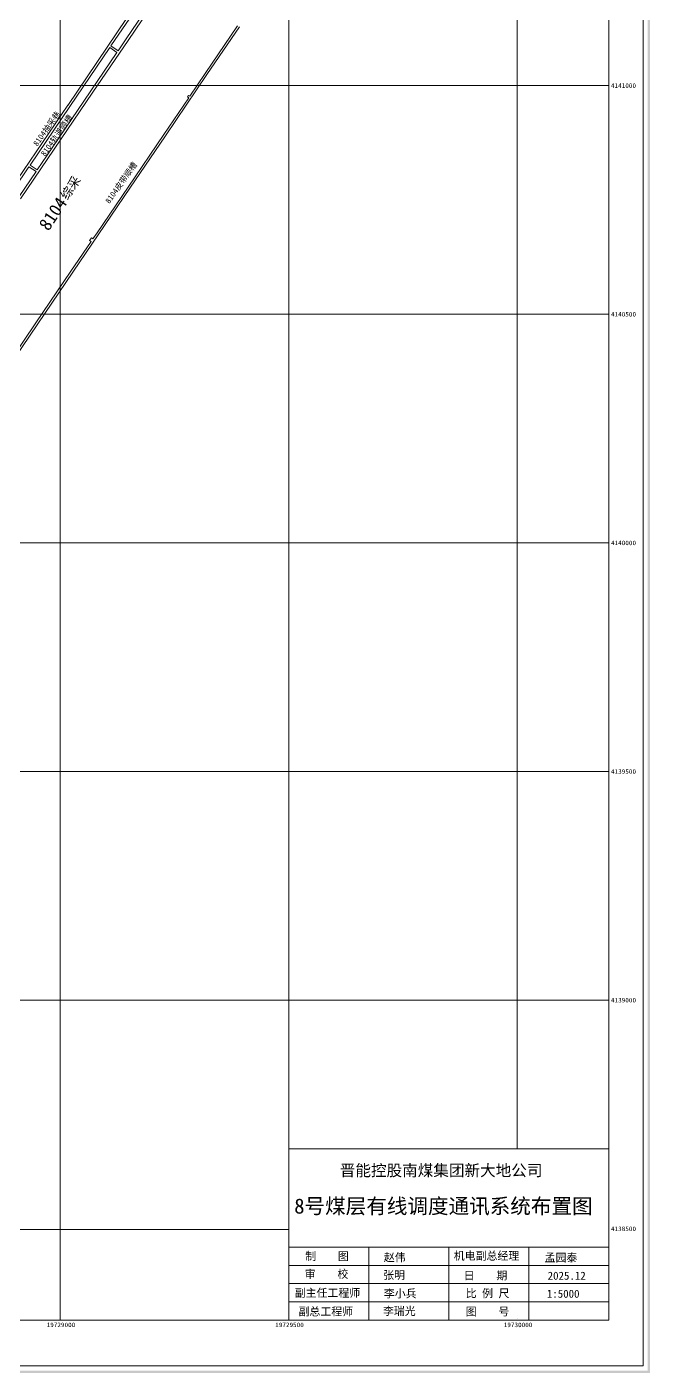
# Model space of a CAD drawing. Header units: inches. Extents: x -1 to 4080, y 0 to 4431.
# Drawn here: x 2717 to 4080, y 0 to 2944 of the extents above; entities that cross this region are included whole.
import ezdxf

# ---------------------------------------------------------------- set-up
doc = ezdxf.new("R2010")
doc.units = ezdxf.units.IN
doc.header["$MEASUREMENT"] = 0
for name, color, linetype, lineweight in [('图形修饰XDD0800ATX', 7, 'Continuous', 0), ('巷道注记XDD0800CCJ', 7, 'Continuous', 0), ('煤巷', 7, 'Continuous', 0), ('煤巷XDD0800CCJ', 7, 'Continuous', 0), ('经纬网XDD0800ATX', 7, 'Continuous', 0)]:
    doc.layers.add(name, color=color, linetype=linetype, lineweight=lineweight)
doc.styles.add('仿宋', font='simfang.ttf')
doc.styles.add('仿宋_GB2312', font='')
doc.styles.add('宋体', font='')
doc.styles.add('黑体', font='simhei.ttf')
doc.styles.get('仿宋_GB2312').set_extended_font_data('仿宋_GB2312')
doc.styles.get('宋体').set_extended_font_data('宋体')

msp = doc.modelspace()

# ---------------------------------------------------------------- hatches: boundary and pattern name
at = {"layer": '图形修饰XDD0800ATX', "lineweight": 9}
h = msp.add_hatch(color=7, dxfattribs=at)
h.paths.add_polyline_path([(-0.6, 0), (4080.4, 0), (4080.4, 4431), (-0.6, 4431)], flags=17)
h.paths.add_polyline_path([(4.9, 5.5), (4074.9, 5.5), (4074.9, 4425.5), (4.9, 4425.5)], flags=0)

# ---------------------------------------------------------------- linework, layer by layer
for p, q in [((3289.9, 275.5), (3989.9, 275.5)), ((3464.9, 275.5), (3464.9, 115.5)), ((3814.9, 275.5), (3814.9, 115.5)), ((3289.9, 235.5), (3989.9, 235.5)), ((3289.9, 195.5), (3989.9, 195.5)), ((3289.9, 155.5), (3989.9, 155.5))]:
    msp.add_line(p, q, dxfattribs=at)
at = {"layer": '图形修饰XDD0800ATX', "color": 7, "linetype": 'Continuous', "lineweight": 9}
msp.add_line((3639.9, 275.5), (3639.9, 115.5), dxfattribs=at)
at = {"layer": '图形修饰XDD0800ATX', "lineweight": 9, "flags": 128}
msp.add_lwpolyline([(14.9, 15.5), (4064.9, 15.5), (4064.9, 4415.5), (14.9, 4415.5), (14.9, 15.5)], dxfattribs=at)
at = {"layer": '图形修饰XDD0800ATX', "color": 7, "linetype": 'Continuous', "lineweight": 9, "flags": 128}
msp.add_lwpolyline([(3289.9, 115.5), (3989.9, 115.5), (3989.9, 490.5), (3289.9, 490.5), (3289.9, 115.5)], dxfattribs=at)
at = {"layer": '煤巷', "lineweight": 9}
for p, q in [((2901, 2902.1), (2950.4, 2974.9)), ((2806.5, 2772.2), (2935.3, 2962)), ((2810.9, 2769.4), (2898.6, 2898.6)), ((2682.1, 2588.9), (2806.6, 2772.4)), ((2724.1, 2641.5), (2810.9, 2769.4)), ((2648.9, 2530.7), (2721.7, 2638)), ((2737.2, 2627.5), (2721.7, 2638)), ((2739.7, 2630.9), (2724.1, 2641.5))]:
    msp.add_line(p, q, dxfattribs=at)
at = {"layer": '煤巷XDD0800CCJ', "lineweight": 9}
for p, q in [((2934.1, 2917.4), (3012.9, 3033.6)), ((2938.4, 2914.4), (3020.9, 3036)), ((3107.1, 2842.1), (3177.9, 2946.4)), ((2861.6, 2801.4), (2938.4, 2914.4)), ((2916.5, 2891.5), (2934.1, 2917.4)), ((3111.1, 2839.4), (3181.9, 2943.7)), ((2857.3, 2804.3), (2914.2, 2888.1)), ((2914.2, 2888.1), (2898.6, 2898.6)), ((2916.5, 2891.5), (2901, 2902.1)), ((3020.4, 2705.9), (3111.1, 2839.4)), ((3073.4, 2792.4), (3107.1, 2842.1)), ((2772.6, 2679.5), (2857.3, 2804.3)), ((2776.9, 2676.6), (2861.6, 2801.4)), ((3016.4, 2708.4), (3071.1, 2789)), ((3068.5, 2790.6), (3070.9, 2794.1)), ((3068.5, 2790.6), (3071.1, 2789)), ((3070.9, 2794.1), (3073.4, 2792.4)), ((2938.4, 2593.5), (3016.5, 2708.6)), ((2739.7, 2630.9), (2772.6, 2679.5)), ((2942.4, 2590.8), (3020.4, 2705.9)), ((2702.9, 2567.6), (2776.9, 2676.6)), ((2700.1, 2572.6), (2737.2, 2627.4)), ((2870.6, 2493.6), (2938.4, 2593.5)), ((2874.6, 2491.1), (2942.4, 2590.8)), ((2736.9, 2296.7), (2813.6, 2409.7)), ((2741, 2294.2), (2817.7, 2407.1)), ((2600.8, 2096.1), (2736.9, 2296.7)), ((2604.8, 2093.6), (2741, 2294.2))]:
    msp.add_line(p, q, dxfattribs=at)
at = {"layer": '煤巷XDD0800CCJ', "color": 7, "lineweight": 9}
for p, q in [((2813.6, 2409.7), (2857.7, 2474.6)), ((2817.7, 2407.1), (2874.6, 2491.1)), ((2854.4, 2476.9), (2858.2, 2482.5)), ((2854.4, 2476.9), (2857.7, 2474.6)), ((2858.2, 2482.5), (2861.5, 2480.2)), ((2861.5, 2480.2), (2870.6, 2493.6))]:
    msp.add_line(p, q, dxfattribs=at)
at = {"layer": '经纬网XDD0800ATX', "color": 7, "linetype": 'Continuous', "lineweight": 9}
for p, q in [((2789.9, 115.5), (2789.9, 4315.5)), ((3289.9, 115.5), (3289.9, 4315.5)), ((3789.9, 490.5), (3789.9, 4315.5)), ((3989.9, 115.5), (3989.9, 4315.5)), ((3989.9, 2815.5), (89.9, 2815.5)), ((3989.9, 2315.5), (89.9, 2315.5)), ((3989.9, 1815.5), (89.9, 1815.5)), ((3989.9, 1315.5), (89.9, 1315.5)), ((3989.9, 815.5), (89.9, 815.5)), ((3288.4, 314), (1307.9, 314.7)), ((3789.6, 119.7), (3789.6, 119.7)), ((3989.9, 115.5), (89.9, 115.5)), ((3789.9, 115.5), (3789.9, 115.5))]:
    msp.add_line(p, q, dxfattribs=at)
at = {"layer": '经纬网XDD0800ATX', "color": 7, "linetype": 'Continuous', "lineweight": 9, "flags": 128}
msp.add_lwpolyline([(89.9, 115.5), (3989.9, 115.5), (3989.9, 4315.5), (89.9, 4315.5), (89.9, 115.5)], dxfattribs=at)

# ---------------------------------------------------------------- texts
at = {"layer": '图形修饰XDD0800ATX', "color": 7, "lineweight": 9}
for s, height, style, p in [('晋能控股南煤集团新大地公司', 25, '宋体', (3401.6, 430.7)), ('8号煤层有线调度通讯系统布置图', 33, '黑体', (3302, 348.7)), ('制    图', 17.5, '宋体', (3325.9, 246.8)), ('机电副总经理', 17.5, '宋体', (3651, 247.7)), ('赵伟', 17.5, '宋体', (3498, 244.3)), ('孟园泰', 17.5, '宋体', (3849.6, 243.6)), ('审    校', 17.5, '宋体', (3325, 207.9)), ('张明', 17.5, '宋体', (3496.6, 205.4)), ('日    期', 17.5, '宋体', (3672.7, 204.6)), ('2025.12', 17.5, '仿宋_GB2312', (3856.3, 204.1)), ('副主任工程师', 17.5, '宋体', (3303, 166.5)), ('李小兵', 17.5, '宋体', (3498, 165)), ('比 例 尺', 17.5, '宋体', (3677.2, 165.6)), ('1:5000', 17.5, '仿宋_GB2312', (3854.6, 164.7)), ('副总工程师', 17.5, '宋体', (3311.4, 125.8)), ('李瑞光', 17.5, '宋体', (3496.1, 126.9)), ('图    号', 17.5, '宋体', (3677.2, 125.6))]:
    msp.add_text(s, height=height, dxfattribs=dict(at, style=style)).set_placement(p)
at = {"layer": '巷道注记XDD0800CCJ', "color": 7, "lineweight": 9}
for s, height, rotation, style, p in [('8104抽采巷', 12.5, 54.5425, '仿宋', (2739.8, 2681.6)), ('8104轨道顺槽', 12.5, 54.5425, '仿宋', (2756.6, 2659.6)), ('8104皮带顺槽', 12.5, 54.5425, '仿宋', (2897.5, 2556.1)), ('综采', 20, 56.3719, '仿宋', (2805.7, 2563.9)), ('8104', 28, 56.3719, '宋体', (2764.4, 2495.8))]:
    msp.add_text(s, height=height, rotation=rotation, dxfattribs=dict(at, style=style)).set_placement(p)
at = {"layer": '经纬网XDD0800ATX', "color": 7, "lineweight": 9, "style": '黑体'}
for s, p in [('4141000', (3994.9, 2810.5)), ('4140500', (3994.9, 2310.5)), ('4140000', (3994.9, 1810.5)), ('4139500', (3994.9, 1310.5)), ('4139000', (3994.9, 810.5)), ('4138500', (3994.9, 310.5)), ('19729000', (2760.3, 100.5)), ('19729500', (3260.3, 100.5)), ('19730000', (3760.3, 100.5))]:
    msp.add_text(s, height=10, dxfattribs=at).set_placement(p)

doc.saveas('drawing.dxf')
